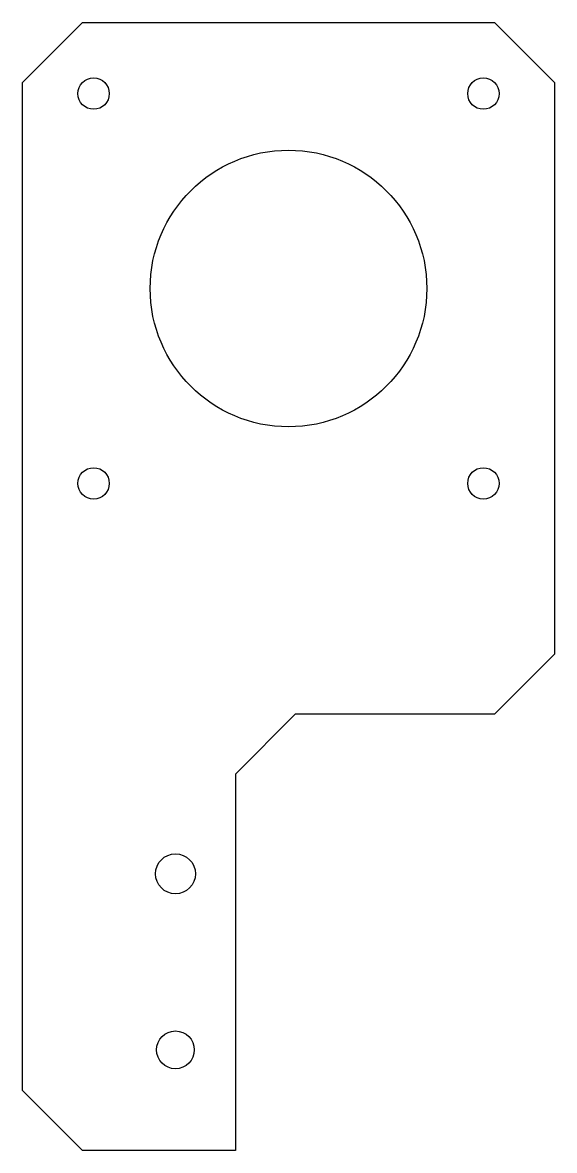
# Model space of a CAD drawing. Header units: inches. Extents: x -4.79 to -3.13, y -2.72 to 0.81.
import ezdxf

# ---------------------------------------------------------------- set-up
doc = ezdxf.new("R2010")
doc.units = ezdxf.units.IN
doc.layers.get('0').update_dxf_attribs({"linetype": 'CONTINUOUS'})

msp = doc.modelspace()

# ---------------------------------------------------------------- linework, layer by layer
msp.add_lwpolyline([(-4.1256, -1.5444), (-4.1256, -2.723), (-4.6043, -2.723), (-4.7918, -2.5355), (-4.7918, 0.6209), (-4.6043, 0.8084), (-3.314, 0.8084), (-3.1265, 0.6209), (-3.1265, -1.1694), (-3.314, -1.3569), (-3.9381, -1.3569)], close=True)
for centre, radius in [((-4.5694, 0.586), 0.0492), ((-3.3489, 0.586), 0.0492), ((-3.9591, -0.0242), 0.4331), ((-4.5694, -0.6345), 0.0492), ((-3.3489, -0.6345), 0.0492), ((-4.3131, -1.8569), 0.0625), ((-4.3131, -2.4081), 0.0591)]:
    msp.add_circle(centre, radius)

doc.saveas('drawing.dxf')
